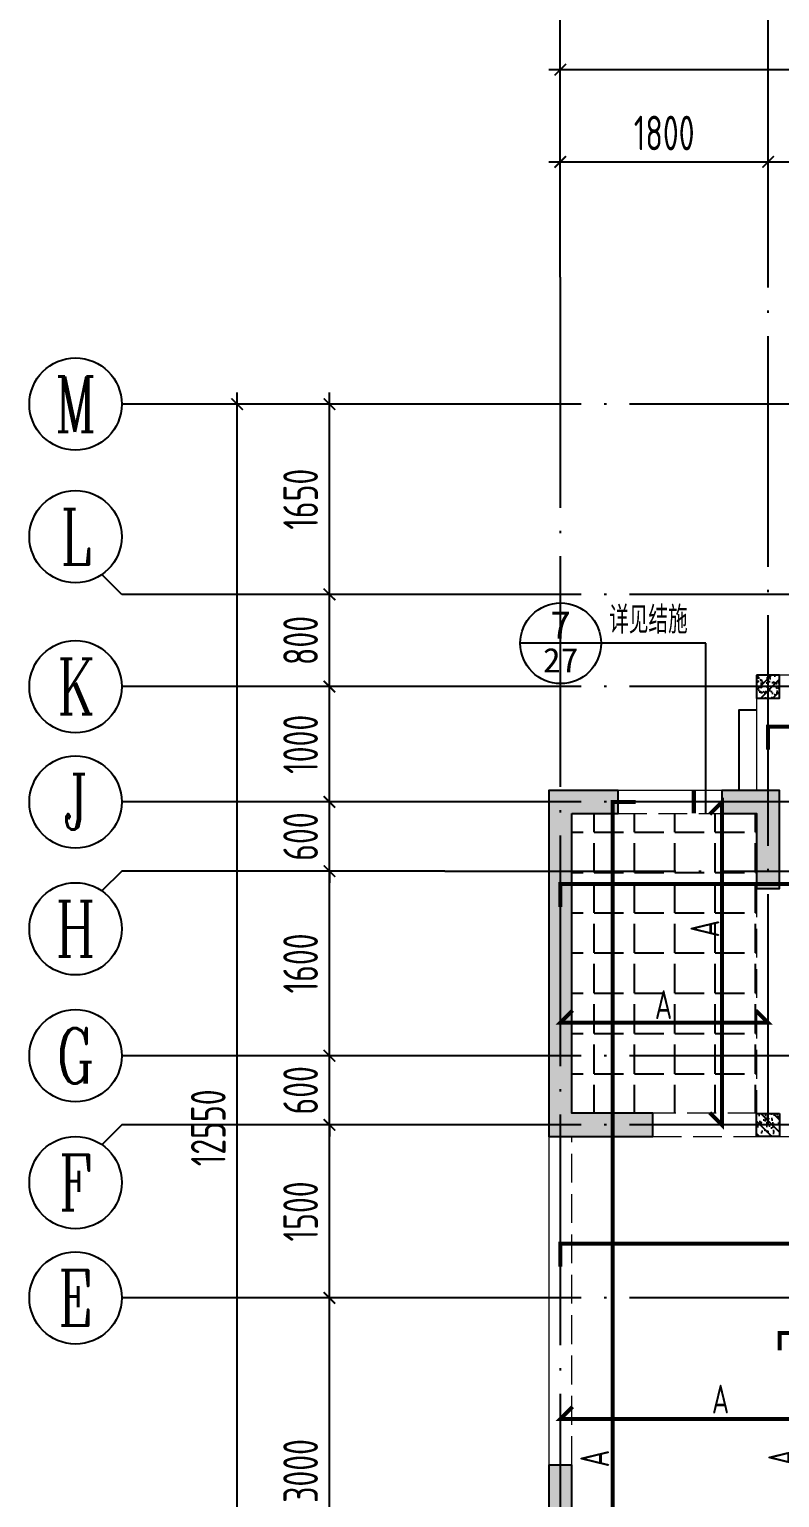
# Model space of a CAD drawing. Extents: x -1307975 to -76406, y -96289 to 379359.
# Drawn here: x -862240 to -855740, y 215317 to 228048 of the extents above; entities that cross this region are included whole.
import ezdxf
from ezdxf.enums import TextEntityAlignment as Align

# ---------------------------------------------------------------- set-up
doc = ezdxf.new("R2010")
doc.units = 0
doc.header["$LTSCALE"] = 1000
doc.linetypes.add('DASH', pattern=[0.35, 0.25, -0.1])
doc.linetypes.add('DOTE', pattern=[2.42, 2, -0.2, 0.02, -0.2])
doc.layers.get('0').update_dxf_attribs({"linetype": 'CONTINUOUS'})
doc.layers.get('DEFPOINTS').update_dxf_attribs({"linetype": 'CONTINUOUS'})
for name, color, linetype in [('A-AXIS', 1, 'CONTINUOUS'), ('A-DOTE', 10, 'DOTE'), ('AXIS_NUM', 7, 'CONTINUOUS'), ('DIM_IDEN', 67, 'CONTINUOUS'), ('PUB_TEXT', 2, 'CONTINUOUS'), ('ROOF', 183, 'CONTINUOUS'), ('S-B板填充', 251, 'CONTINUOUS'), ('S-B板配筋', 6, 'CONTINUOUS'), ('S-B板配筋号', 7, 'CONTINUOUS'), ('S-L主梁线', 4, 'DASH'), ('S-Q墙填充', 252, 'CONTINUOUS'), ('S-Q墙实线', 6, 'CONTINUOUS'), ('S-Y一般标注', 3, 'CONTINUOUS'), ('S-构造柱', 212, 'CONTINUOUS'), ('看线', 251, 'CONTINUOUS')]:
    doc.layers.add(name, color=color, linetype=linetype)
doc.layers.add('配箍校核', color=34, linetype='CONTINUOUS', plot=False)
doc.styles.add('_TCH_AXIS', font='COMPLEX', dxfattribs={"bigfont": 'GBCBIG'})
doc.styles.add('_TCH_LABEL', font='simhei.ttf')
doc.styles.add('TSSD_Axis', font='complex.shx', dxfattribs={"width": 0.7, "bigfont": 'hztxt.shx'})
doc.styles.add('TSSD_DIMENSION', font='Tssdeng.shx', dxfattribs={"width": 0.7, "bigfont": 'tssdchn.shx'})
doc.styles.add('TSSD_REIN', font='tssdeng.shx', dxfattribs={"width": 0.7, "height": 300, "bigfont": 'tssdchn.shx'})
doc.dimstyles.new('TSSD_100_100', dxfattribs={"dimtxt": 300, "dimasz": 100, "dimexe": 100, "dimexo": 250, "dimgap": 100, "dimtad": 1, "dimdec": 0, "dimzin": 0, "dimdsep": 46, "dimtxsty": 'TSSD_DIMENSION', "dimblk": 'ARCHTICK', "dimcen": 0, "dimdle": 100, "dimclrt": 7, "dimadec": 0, "dimazin": 0, "dimtfac": 1, "dimtdec": 0, "dimtix": 1, "dimtmove": 2, "dimatfit": 3, "dimldrblk": 'ARCHTICK', "dimfxl": 1, "dimtolj": 1, "dimtzin": 0, "dimarcsym": 0})

# ---------------------------------------------------------------- blocks, each defined once
blk = doc.blocks.new('_ArchTick')
at = {"color": 0, "linetype": 'ByBlock', "const_width": 0.15}
blk.add_lwpolyline([(-0.5, -0.5), (0.5, 0.5)], dxfattribs=at)
blk = doc.blocks.new('*D264')
at = {"layer": 'DEFPOINTS', "color": 0, "transparency": 16777216}
for p in [(6400, 19250), (4600, 18250), (6400, 18250)]:
    blk.add_point(p, dxfattribs=at)
at = {"layer": 'S-Y一般标注', "color": 0, "lineweight": -2, "transparency": 16777216}
for p, q in [((4500, 19250), (6500, 19250)), ((4600, 18500), (4600, 19350)), ((6400, 18500), (6400, 19350))]:
    blk.add_line(p, q, dxfattribs=at)
at = {"layer": 'S-Y一般标注', "color": 0, "lineweight": -2, "transparency": 16777216, "xscale": 100, "yscale": 100, "zscale": 100, "rotation": 180}
blk.add_blockref('_ArchTick', (4600, 19250), dxfattribs=at)
at = {"layer": 'S-Y一般标注', "color": 0, "lineweight": -2, "transparency": 16777216, "xscale": 100, "yscale": 100, "zscale": 100}
blk.add_blockref('_ArchTick', (6400, 19250), dxfattribs=at)
at = {"layer": 'S-Y一般标注', "color": 7, "transparency": 16777216, "insert": (5500, 19500), "char_height": 300, "attachment_point": 5, "style": 'TSSD_DIMENSION'}
blk.add_mtext('\\A1;1800', dxfattribs=at)
blk = doc.blocks.new('*D265')
at = {"layer": 'DEFPOINTS', "color": 0, "transparency": 16777216}
for p in [(9300, 19250), (6400, 18250), (9300, 18250)]:
    blk.add_point(p, dxfattribs=at)
at = {"layer": 'S-Y一般标注', "color": 0, "lineweight": -2, "transparency": 16777216}
for p, q in [((6300, 19250), (9400, 19250)), ((6400, 18500), (6400, 19350)), ((9300, 18500), (9300, 19350))]:
    blk.add_line(p, q, dxfattribs=at)
at = {"layer": 'S-Y一般标注', "color": 0, "lineweight": -2, "transparency": 16777216, "xscale": 100, "yscale": 100, "zscale": 100, "rotation": 180}
blk.add_blockref('_ArchTick', (6400, 19250), dxfattribs=at)
at = {"layer": 'S-Y一般标注', "color": 0, "lineweight": -2, "transparency": 16777216, "xscale": 100, "yscale": 100, "zscale": 100}
blk.add_blockref('_ArchTick', (9300, 19250), dxfattribs=at)
at = {"layer": 'S-Y一般标注', "color": 7, "transparency": 16777216, "insert": (7850, 19500), "char_height": 300, "attachment_point": 5, "style": 'TSSD_DIMENSION'}
blk.add_mtext('\\A1;2900', dxfattribs=at)
blk = doc.blocks.new('*D286')
at = {"layer": 'DEFPOINTS', "color": 0, "transparency": 16777216}
for p in [(54600, 20050), (4600, 18250), (54600, 18250)]:
    blk.add_point(p, dxfattribs=at)
at = {"layer": 'S-Y一般标注', "color": 0, "lineweight": -2, "transparency": 16777216}
for p, q in [((4600, 18500), (4600, 20150)), ((54600, 18500), (54600, 20150)), ((4500, 20050), (54700, 20050))]:
    blk.add_line(p, q, dxfattribs=at)
at = {"layer": 'S-Y一般标注', "color": 0, "lineweight": -2, "transparency": 16777216, "xscale": 100, "yscale": 100, "zscale": 100, "rotation": 180}
blk.add_blockref('_ArchTick', (4600, 20050), dxfattribs=at)
at = {"layer": 'S-Y一般标注', "color": 0, "lineweight": -2, "transparency": 16777216, "xscale": 100, "yscale": 100, "zscale": 100}
blk.add_blockref('_ArchTick', (54600, 20050), dxfattribs=at)
at = {"layer": 'S-Y一般标注', "color": 7, "transparency": 16777216, "insert": (29600, 20300), "char_height": 300, "attachment_point": 5, "style": 'TSSD_DIMENSION'}
blk.add_mtext('\\A1;50000', dxfattribs=at)
blk = doc.blocks.new('ts_axno')
at = {"color": 0, "linetype": 'ByBlock', "lineweight": -2}
blk.add_circle((0, 0), 0.5, dxfattribs=at)
at = {"color": 0, "linetype": 'ByBlock', "lineweight": -2, "style": 'TSSD_Axis', "width": 0.7}
blk.add_attdef('A', text='', height=0.6, dxfattribs=at).set_placement((0, 0), align=Align.MIDDLE_CENTER)
blk = doc.blocks.new('*D288')
at = {"layer": 'DEFPOINTS', "color": 0, "transparency": 16777216}
for p in [(2600, 10900), (3600, 10900), (3600, 9400)]:
    blk.add_point(p, dxfattribs=at)
at = {"layer": 'S-Y一般标注', "color": 0, "lineweight": -2, "transparency": 16777216}
for p, q in [((2600, 9300), (2600, 11000)), ((3350, 10900), (2500, 10900)), ((3350, 9400), (2500, 9400))]:
    blk.add_line(p, q, dxfattribs=at)
at = {"layer": 'S-Y一般标注', "color": 0, "lineweight": -2, "transparency": 16777216, "xscale": 100, "yscale": 100, "zscale": 100}
for p, rotation in [((2600, 10900), 90), ((2600, 9400), 270)]:
    blk.add_blockref('_ArchTick', p, dxfattribs=dict(at, rotation=rotation))
at = {"layer": 'S-Y一般标注', "color": 7, "transparency": 16777216, "insert": (2350, 10150), "char_height": 300, "attachment_point": 5, "rotation": 90, "style": 'TSSD_DIMENSION'}
blk.add_mtext('\\A1;1500', dxfattribs=at)
blk = doc.blocks.new('*D289')
at = {"layer": 'DEFPOINTS', "color": 0, "transparency": 16777216}
for p in [(2600, 11500), (3600, 11500), (3600, 10900)]:
    blk.add_point(p, dxfattribs=at)
at = {"layer": 'S-Y一般标注', "color": 0, "lineweight": -2, "transparency": 16777216}
for p, q in [((2600, 11500), (2600, 11600)), ((3350, 11500), (2500, 11500)), ((2600, 10900), (2600, 11500)), ((3350, 10900), (2500, 10900)), ((2600, 10900), (2600, 10800))]:
    blk.add_line(p, q, dxfattribs=at)
at = {"layer": 'S-Y一般标注', "color": 0, "lineweight": -2, "transparency": 16777216, "xscale": 100, "yscale": 100, "zscale": 100}
for p, rotation in [((2600, 11500), 270), ((2600, 10900), 90)]:
    blk.add_blockref('_ArchTick', p, dxfattribs=dict(at, rotation=rotation))
at = {"layer": 'S-Y一般标注', "color": 7, "transparency": 16777216, "insert": (2350, 11200), "char_height": 300, "attachment_point": 5, "rotation": 90, "style": 'TSSD_DIMENSION'}
blk.add_mtext('\\A1;600', dxfattribs=at)
blk = doc.blocks.new('*D290')
at = {"layer": 'DEFPOINTS', "color": 0, "transparency": 16777216}
for p in [(2600, 13100), (3600, 13100), (3600, 11500)]:
    blk.add_point(p, dxfattribs=at)
at = {"layer": 'S-Y一般标注', "color": 0, "lineweight": -2, "transparency": 16777216}
for p, q in [((2600, 11400), (2600, 13200)), ((3350, 13100), (2500, 13100)), ((3350, 11500), (2500, 11500))]:
    blk.add_line(p, q, dxfattribs=at)
at = {"layer": 'S-Y一般标注', "color": 0, "lineweight": -2, "transparency": 16777216, "xscale": 100, "yscale": 100, "zscale": 100}
for p, rotation in [((2600, 13100), 90), ((2600, 11500), 270)]:
    blk.add_blockref('_ArchTick', p, dxfattribs=dict(at, rotation=rotation))
at = {"layer": 'S-Y一般标注', "color": 7, "transparency": 16777216, "insert": (2350, 12300), "char_height": 300, "attachment_point": 5, "rotation": 90, "style": 'TSSD_DIMENSION'}
blk.add_mtext('\\A1;1600', dxfattribs=at)
blk = doc.blocks.new('*D291')
at = {"layer": 'DEFPOINTS', "color": 0, "transparency": 16777216}
for p in [(2600, 13700), (3600, 13700), (3600, 13100)]:
    blk.add_point(p, dxfattribs=at)
at = {"layer": 'S-Y一般标注', "color": 0, "lineweight": -2, "transparency": 16777216}
for p, q in [((2600, 13700), (2600, 13800)), ((3350, 13700), (2500, 13700)), ((2600, 13100), (2600, 13700)), ((3350, 13100), (2500, 13100)), ((2600, 13100), (2600, 13000))]:
    blk.add_line(p, q, dxfattribs=at)
at = {"layer": 'S-Y一般标注', "color": 0, "lineweight": -2, "transparency": 16777216, "xscale": 100, "yscale": 100, "zscale": 100}
for p, rotation in [((2600, 13700), 270), ((2600, 13100), 90)]:
    blk.add_blockref('_ArchTick', p, dxfattribs=dict(at, rotation=rotation))
at = {"layer": 'S-Y一般标注', "color": 7, "transparency": 16777216, "insert": (2350, 13400), "char_height": 300, "attachment_point": 5, "rotation": 90, "style": 'TSSD_DIMENSION'}
blk.add_mtext('\\A1;600', dxfattribs=at)
blk = doc.blocks.new('*D292')
at = {"layer": 'DEFPOINTS', "color": 0, "transparency": 16777216}
for p in [(2600, 14700), (3600, 14700), (3600, 13700)]:
    blk.add_point(p, dxfattribs=at)
at = {"layer": 'S-Y一般标注', "color": 0, "lineweight": -2, "transparency": 16777216}
for p, q in [((2600, 13600), (2600, 14800)), ((3350, 14700), (2500, 14700)), ((3350, 13700), (2500, 13700))]:
    blk.add_line(p, q, dxfattribs=at)
at = {"layer": 'S-Y一般标注', "color": 0, "lineweight": -2, "transparency": 16777216, "xscale": 100, "yscale": 100, "zscale": 100}
for p, rotation in [((2600, 14700), 90), ((2600, 13700), 270)]:
    blk.add_blockref('_ArchTick', p, dxfattribs=dict(at, rotation=rotation))
at = {"layer": 'S-Y一般标注', "color": 7, "transparency": 16777216, "insert": (2350, 14200), "char_height": 300, "attachment_point": 5, "rotation": 90, "style": 'TSSD_DIMENSION'}
blk.add_mtext('\\A1;1000', dxfattribs=at)
blk = doc.blocks.new('*D293')
at = {"layer": 'DEFPOINTS', "color": 0, "transparency": 16777216}
for p in [(1800, 17150), (3600, 17150), (3600, 4600)]:
    blk.add_point(p, dxfattribs=at)
at = {"layer": 'S-Y一般标注', "color": 0, "lineweight": -2, "transparency": 16777216}
for p, q in [((1800, 4500), (1800, 17250)), ((3350, 17150), (1700, 17150)), ((3350, 4600), (1700, 4600))]:
    blk.add_line(p, q, dxfattribs=at)
at = {"layer": 'S-Y一般标注', "color": 0, "lineweight": -2, "transparency": 16777216, "xscale": 100, "yscale": 100, "zscale": 100}
for p, rotation in [((1800, 17150), 90), ((1800, 4600), 270)]:
    blk.add_blockref('_ArchTick', p, dxfattribs=dict(at, rotation=rotation))
at = {"layer": 'S-Y一般标注', "color": 7, "transparency": 16777216, "insert": (1550, 10875), "char_height": 300, "attachment_point": 5, "rotation": 90, "style": 'TSSD_DIMENSION'}
blk.add_mtext('\\A1;12550', dxfattribs=at)
blk = doc.blocks.new('*D294')
at = {"layer": 'DEFPOINTS', "color": 0, "transparency": 16777216}
for p in [(2600, 15500), (3600, 15500), (3600, 14700)]:
    blk.add_point(p, dxfattribs=at)
at = {"layer": 'S-Y一般标注', "color": 0, "lineweight": -2, "transparency": 16777216}
for p, q in [((2600, 14600), (2600, 15600)), ((3350, 15500), (2500, 15500)), ((3350, 14700), (2500, 14700))]:
    blk.add_line(p, q, dxfattribs=at)
at = {"layer": 'S-Y一般标注', "color": 0, "lineweight": -2, "transparency": 16777216, "xscale": 100, "yscale": 100, "zscale": 100}
for p, rotation in [((2600, 15500), 90), ((2600, 14700), 270)]:
    blk.add_blockref('_ArchTick', p, dxfattribs=dict(at, rotation=rotation))
at = {"layer": 'S-Y一般标注', "color": 7, "transparency": 16777216, "insert": (2350, 15100), "char_height": 300, "attachment_point": 5, "rotation": 90, "style": 'TSSD_DIMENSION'}
blk.add_mtext('\\A1;800', dxfattribs=at)
blk = doc.blocks.new('*D296')
at = {"layer": 'DEFPOINTS', "color": 0, "transparency": 16777216}
for p in [(2600, 9400), (3600, 9400), (3600, 6400)]:
    blk.add_point(p, dxfattribs=at)
at = {"layer": 'S-Y一般标注', "color": 0, "lineweight": -2, "transparency": 16777216}
for p, q in [((2600, 6300), (2600, 9500)), ((3350, 9400), (2500, 9400)), ((3350, 6400), (2500, 6400))]:
    blk.add_line(p, q, dxfattribs=at)
at = {"layer": 'S-Y一般标注', "color": 0, "lineweight": -2, "transparency": 16777216, "xscale": 100, "yscale": 100, "zscale": 100}
for p, rotation in [((2600, 9400), 90), ((2600, 6400), 270)]:
    blk.add_blockref('_ArchTick', p, dxfattribs=dict(at, rotation=rotation))
at = {"layer": 'S-Y一般标注', "color": 7, "transparency": 16777216, "insert": (2350, 7900), "char_height": 300, "attachment_point": 5, "rotation": 90, "style": 'TSSD_DIMENSION'}
blk.add_mtext('\\A1;3000', dxfattribs=at)
blk = doc.blocks.new('*D325')
at = {"layer": 'DEFPOINTS', "color": 0, "transparency": 16777216}
for p in [(2600, 17150), (3600, 17150), (3600, 15500)]:
    blk.add_point(p, dxfattribs=at)
at = {"layer": 'S-Y一般标注', "color": 0, "lineweight": -2, "transparency": 16777216}
for p, q in [((2600, 15400), (2600, 17250)), ((3350, 17150), (2500, 17150)), ((3350, 15500), (2500, 15500))]:
    blk.add_line(p, q, dxfattribs=at)
at = {"layer": 'S-Y一般标注', "color": 0, "lineweight": -2, "transparency": 16777216, "xscale": 100, "yscale": 100, "zscale": 100}
for p, rotation in [((2600, 17150), 90), ((2600, 15500), 270)]:
    blk.add_blockref('_ArchTick', p, dxfattribs=dict(at, rotation=rotation))
at = {"layer": 'S-Y一般标注', "color": 7, "transparency": 16777216, "insert": (2350, 16325), "char_height": 300, "attachment_point": 5, "rotation": 90, "style": 'TSSD_DIMENSION'}
blk.add_mtext('\\A1;1650', dxfattribs=at)
blk = doc.blocks.new('20210729.03501652')
at = {"layer": '看线', "color": 202, "ltscale": 0.5}
blk.add_lwpolyline([(1050, 9900), (1050, 10600), (1200, 10600)], dxfattribs=at)
blk = doc.blocks.new('20210807.15312791')
at = {"layer": 'S-Q墙填充'}
h = blk.add_hatch(color=252, dxfattribs=at)
h.dxf.hatch_style = 1
h.paths.add_polyline_path([(61116, 65940), (61516, 65940), (61516, 66140), (60916, 66140), (60916, 63140), (61816, 63140), (61816, 63340), (61116, 63340)])
h = blk.add_hatch(color=252, dxfattribs=at)
h.dxf.hatch_style = 1
h.paths.add_polyline_path([(62416, 65940), (62716, 65940), (62716, 65290), (62916, 65290), (62916, 66140), (62416, 66140)])
h = blk.add_hatch(color=252, dxfattribs=at)
h.dxf.hatch_style = 1
h.paths.add_polyline_path([(61116, 58640), (61116, 60290), (60916, 60290), (60916, 58640)])
at = {"layer": 'S-L主梁线', "linetype": 'ByBlock', "lineweight": 18}
for p, q in [((62716, 67140), (62716, 66140)), ((65716, 67140), (62716, 67140)), ((62416, 66140), (61516, 66140)), ((60916, 63140), (60916, 60290))]:
    blk.add_line(p, q, dxfattribs=at)
at = {"layer": 'S-L主梁线', "linetype": 'DASH', "lineweight": 18}
for p, q in [((61516, 65940), (62416, 65940)), ((62716, 65290), (62716, 63340)), ((62716, 63340), (61816, 63340)), ((61116, 60290), (61116, 63140)), ((61816, 63140), (62816, 63140)), ((62816, 63140), (64416, 63140))]:
    blk.add_line(p, q, dxfattribs=at)
at = {"layer": 'S-Q墙实线'}
for points in [[(61116, 65940), (61516, 65940), (61516, 66140), (60916, 66140), (60916, 63140), (61816, 63140), (61816, 63340), (61116, 63340)], [(62416, 65940), (62716, 65940), (62716, 65290), (62916, 65290), (62916, 66140), (62416, 66140)], [(61116, 58640), (61116, 60290), (60916, 60290), (60916, 58640)]]:
    blk.add_lwpolyline(points, close=True, dxfattribs=at)
blk = doc.blocks.new('20210730.02141516')
at = {"layer": 'S-构造柱'}
h = blk.add_hatch(dxfattribs=at)
h.set_pattern_fill('ARMORED', color=256, scale=15, angle=-90, style=0)
h.set_pattern_definition([(320, (-154189.41, 3278673.45), (-9.4128202, -107.5890274), [11.25, -123.75]), (265, (-154189.41, 3278673.45), (112.82882, 20.8127), [9, -99]), (10.4514, (-154190.19, 3278664.49), (103.4159313, -86.7764073), [9.5610285, -105.1713168]), (316.1842, (-154159.41, 3278673.45), (-24.827852, -160.0861573), [16.875, -185.625]), (6.6356, (-154161.48, 3278660.11), (146.117681, -140.199406), [14.341543, -157.75695]), (261.1842, (-154159.41, 3278673.45), (146.11779, -140.199292), [13.5, -148.5]), (291, (-154166.91, 3278658.45), (-60.3928336, -89.5360578), [11.25, -123.75]), (236, (-154166.91, 3278658.45), (108.7725068, -36.4972998), [9, -99]), (341.4514, (-154171.94, 3278650.99), (48.3795745, -126.0333943), [9.5610285, -105.1713168]), (307.5, (-154189.41, 3278673.454), (49.93407807, -1.8239783), [0, -97.8, 0, -100.5, 0, -99.375]), (277.5, (-154189.41, 3278673.454), (59.1617568, -39.4604306), [0, -57.3, 0, -95.55, 0, -37.875]), (237.5, (-154189.41, 3278706.904), (-3.38323076, -80.07336543), [0, -37.5, 0, -117, 0, -155.25]), (227.5, (-154189.41, 3278721.904), (15.0157473, -87.4779254), [0, -48.75, 0, -77.7, 0, -110.25]), (315, (-154189.41, 3278673.454), (53.0330086, 53.0330086), [])])
h.paths.add_polyline_path([(200, 200), (200, 0), (0, 0), (0, 200)])
blk.add_lwpolyline([(200, 200), (200, 0), (0, 0), (0, 200)], close=True, dxfattribs=at)
blk = doc.blocks.new('20210809.18285270')
at = {"layer": 'ROOF', "xscale": -1}
blk.add_blockref('20210730.02141516', (2000, 10100), dxfattribs=at)
at = {"layer": 'ROOF'}
blk.add_blockref('20210730.02141516', (1800, 6300), dxfattribs=at)
blk = doc.blocks.new('20210811.10050802')
at = {"layer": 'DIM_IDEN'}
for p, q in [((700, 12581), (0, 12581)), ((1609, 12581), (700, 12581)), ((1609, 11105), (1609, 12581))]:
    blk.add_line(p, q, dxfattribs=at)
at = {"layer": 'DIM_IDEN', "const_width": 35}
blk.add_lwpolyline([(1504, 11105), (1504, 11305)], dxfattribs=at)
at = {"layer": 'DIM_IDEN'}
blk.add_circle((350, 12581), 350, dxfattribs=at)
at = {"layer": 'PUB_TEXT', "style": '_TCH_AXIS'}
blk.add_text('详见结施', height=236.3, dxfattribs=at).set_placement((770, 12665))
at = {"layer": 'PUB_TEXT', "style": '_TCH_LABEL'}
for s, height, width, p, p2 in [('7', 241, 1.053254, (259, 12620), (441, 12620)), ('27', 212.3, 1.011364, (196, 12328), (504, 12328))]:
    blk.add_text(s, height=height, dxfattribs=dict(at, width=width)).set_placement(p, p2, align=Align.FIT)
blk = doc.blocks.new('20210726.16395156')
at = {"layer": 'A-AXIS'}
for p, q in [((4600, 18249.9), (4600, 21049.9)), ((6400, 18249.9), (6400, 21049.9)), ((3600, 17150), (800, 17150)), ((800, 15500), (628.4, 15671.7)), ((3600, 15500), (800, 15500)), ((3600, 14700), (800, 14700)), ((3600, 13700), (800, 13700)), ((800, 13100.3), (628.4, 12928.7)), ((3600, 13100.3), (800, 13100.3)), ((3600, 11500), (800, 11500)), ((800, 10900), (628.4, 10728.4)), ((3600, 10900), (800, 10900)), ((3600, 9400), (800, 9400))]:
    blk.add_line(p, q, dxfattribs=at)
at = {"layer": 'A-DOTE'}
for p, q in [((4600, 18249.9), (4600, 3600)), ((6400, 10900), (6400, 18249.9)), ((55600, 17150), (3600, 17150)), ((55600, 15500), (3600, 15500)), ((55600, 14700), (3600, 14700)), ((55600, 13700), (3600, 13700)), ((3600, 13100.3), (55600, 13100.3)), ((55600, 11500), (3600, 11500)), ((55600, 10900), (3600, 10900)), ((55600, 9400), (3600, 9400))]:
    blk.add_line(p, q, dxfattribs=at)
at = {"layer": 'A-AXIS'}
ref = blk.add_blockref('ts_axno', (400, 17150), dxfattribs=dict(at, xscale=800, yscale=800, zscale=800))
ref.add_attrib('G', 'M', dxfattribs={"layer": 'AXIS_NUM', "height": 480, "style": 'TSSD_Axis', "width": 0.7}).set_placement((400, 17150), align=Align.MIDDLE_CENTER)
ref = blk.add_blockref('ts_axno', (400, 16000), dxfattribs=dict(at, xscale=800, yscale=800, zscale=800))
ref.add_attrib('G', 'L', dxfattribs={"layer": 'AXIS_NUM', "height": 480, "style": 'TSSD_Axis', "width": 0.7}).set_placement((400, 16000), align=Align.MIDDLE_CENTER)
ref = blk.add_blockref('ts_axno', (400, 14700), dxfattribs=dict(at, xscale=800, yscale=800, zscale=800))
ref.add_attrib('G', 'K', dxfattribs={"layer": 'AXIS_NUM', "height": 480, "style": 'TSSD_Axis', "width": 0.7}).set_placement((400, 14700), align=Align.MIDDLE_CENTER)
ref = blk.add_blockref('ts_axno', (400, 13700), dxfattribs=dict(at, xscale=800, yscale=800, zscale=800))
ref.add_attrib('G', 'J', dxfattribs={"layer": 'AXIS_NUM', "height": 480, "style": 'TSSD_Axis', "width": 0.7}).set_placement((400, 13700), align=Align.MIDDLE_CENTER)
ref = blk.add_blockref('ts_axno', (400, 12600.3), dxfattribs=dict(at, xscale=800, yscale=800, zscale=800))
ref.add_attrib('C', 'H', dxfattribs={"layer": 'AXIS_NUM', "height": 480, "style": 'TSSD_Axis', "width": 0.7}).set_placement((400, 12600.3), align=Align.MIDDLE_CENTER)
ref = blk.add_blockref('ts_axno', (400, 11500), dxfattribs=dict(at, xscale=800, yscale=800, zscale=800))
ref.add_attrib('D', 'G', dxfattribs={"layer": 'AXIS_NUM', "height": 480, "style": 'TSSD_Axis', "width": 0.7}).set_placement((400, 11500), align=Align.MIDDLE_CENTER)
ref = blk.add_blockref('ts_axno', (400, 10400), dxfattribs=dict(at, xscale=800, yscale=800, zscale=800))
ref.add_attrib('C', 'F', dxfattribs={"layer": 'AXIS_NUM', "height": 480, "style": 'TSSD_Axis', "width": 0.7}).set_placement((400, 10400), align=Align.MIDDLE_CENTER)
ref = blk.add_blockref('ts_axno', (400, 9400), dxfattribs=dict(at, xscale=800, yscale=800, zscale=800))
ref.add_attrib('B', 'E', dxfattribs={"layer": 'AXIS_NUM', "height": 480, "style": 'TSSD_Axis', "width": 0.7}).set_placement((400, 9400), align=Align.MIDDLE_CENTER)
at = {"layer": 'S-Y一般标注'}
for base, p1, p2, picture, middle in [((54600, 20049.9), (4600, 18249.9), (54600, 18249.9), '*D286', (29600, 20299.9)), ((6400, 19249.9), (4600, 18249.9), (6400, 18249.9), '*D264', (5500, 19499.9)), ((9300, 19249.9), (6400, 18249.9), (9300, 18249.9), '*D265', (7850, 19499.9))]:
    dim = blk.add_linear_dim(base=base, p1=p1, p2=p2, dimstyle='TSSD_100_100', dxfattribs=at)
    dim.commit()
    dim.dimension.update_dxf_attribs({"geometry": picture, "text_midpoint": middle})
for base, p1, p2, picture, middle in [((1800, 17150), (3600, 4600), (3600, 17150), '*D293', (1550, 10875)), ((2600, 17150), (3600, 15500), (3600, 17150), '*D325', (2350, 16325)), ((2600, 15500), (3600, 14700), (3600, 15500), '*D294', (2350, 15100)), ((2600, 14700), (3600, 13700), (3600, 14700), '*D292', (2350, 14200)), ((2600, 13700), (3600, 13100.3), (3600, 13700), '*D291', (2350, 13400.2)), ((2600, 13100.3), (3600, 11500), (3600, 13100.3), '*D290', (2350, 12300.2)), ((2600, 11500), (3600, 10900), (3600, 11500), '*D289', (2350, 11200)), ((2600, 10900), (3600, 9400), (3600, 10900), '*D288', (2350, 10150)), ((2600, 9400), (3600, 6400), (3600, 9400), '*D296', (2350, 7900))]:
    dim = blk.add_linear_dim(base=base, p1=p1, p2=p2, angle=90, dimstyle='TSSD_100_100', dxfattribs=at)
    dim.commit()
    dim.dimension.update_dxf_attribs({"geometry": picture, "text_midpoint": middle})

msp = doc.modelspace()

# ---------------------------------------------------------------- hatches: boundary and pattern name
at = {"layer": 'S-B板填充'}
h = msp.add_hatch(dxfattribs=at)
h.set_pattern_fill('ANGLE', color=252, scale=50, style=0)
h.set_pattern_definition([(0, (-759906.26, 73005), (0, 349.25), [254, -95.25]), (90, (-759906.26, 73005), (-349.25, 2e-14), [254, -95.25])])
h.paths.add_polyline_path([(-857540.2, 221248.88), (-855940.19, 221248.88), (-855940.19, 218648.88), (-857540.2, 218648.88)])

# ---------------------------------------------------------------- linework, layer by layer
at = {"layer": 'S-B板配筋', "lineweight": 35, "const_width": 35}
for points in [[(-855840.2, 221802.33), (-855840.2, 222002.33), (-852940.2, 222002.35), (-852940.2, 221802.35)], [(-856346.18, 218654.95), (-856240.11, 218548.88), (-856240.11, 221348.88), (-856346.18, 221242.81)], [(-856987.59, 214048.88), (-857187.59, 214048.88), (-857187.59, 221348.88), (-856987.59, 221348.88)], [(-857640.21, 220438.54), (-857640.21, 220638.54), (-852340.19, 220638.54), (-852340.19, 220438.54)], [(-857534.13, 219540.8), (-857640.2, 219434.73), (-855840.2, 219434.73), (-855946.26, 219540.8)], [(-847740.19, 217319.22), (-847740.19, 217519.22), (-857640.2, 217519.22), (-857640.2, 217319.22)], [(-855740.2, 216593.83), (-855740.2, 216743.83), (-852540.2, 216743.83), (-852540.2, 216593.83)], [(-857534.13, 216104.49), (-857640.2, 215998.42), (-854140.2, 215998.42), (-854246.26, 216104.49)]]:
    msp.add_lwpolyline(points, dxfattribs=at)

# ---------------------------------------------------------------- block references
msp.add_blockref('20210729.03501652', (-857140.22, 211548.88))
at = {"layer": 'A-DOTE'}
msp.add_blockref('20210726.16395156', (-862240.2, 207648.83), dxfattribs=at)
at = {"layer": 'PUB_TEXT'}
msp.add_blockref('20210811.10050802', (-857987.28, 210144.25), dxfattribs=at)
at = {"layer": 'S-Q墙填充'}
msp.add_blockref('20210807.15312791', (-918655.84, 155309.34), dxfattribs=at)
at = {"layer": '配箍校核'}
msp.add_blockref('20210809.18285270', (-857740.22, 212148.72), dxfattribs=at)

# ---------------------------------------------------------------- texts
at = {"layer": 'S-B板配筋号', "color": 1, "style": 'TSSD_REIN', "width": 0.7}
for p in [(-856262.73, 220175.24), (-857217.05, 215580.58), (-855588.04, 215589.99)]:
    msp.add_text('A', height=250, rotation=449.999992, dxfattribs=at).set_placement(p)
for p in [(-856820.92, 219466.59), (-856327.19, 216046.76)]:
    msp.add_text('A', height=250, dxfattribs=at).set_placement(p)

doc.saveas('drawing.dxf')
